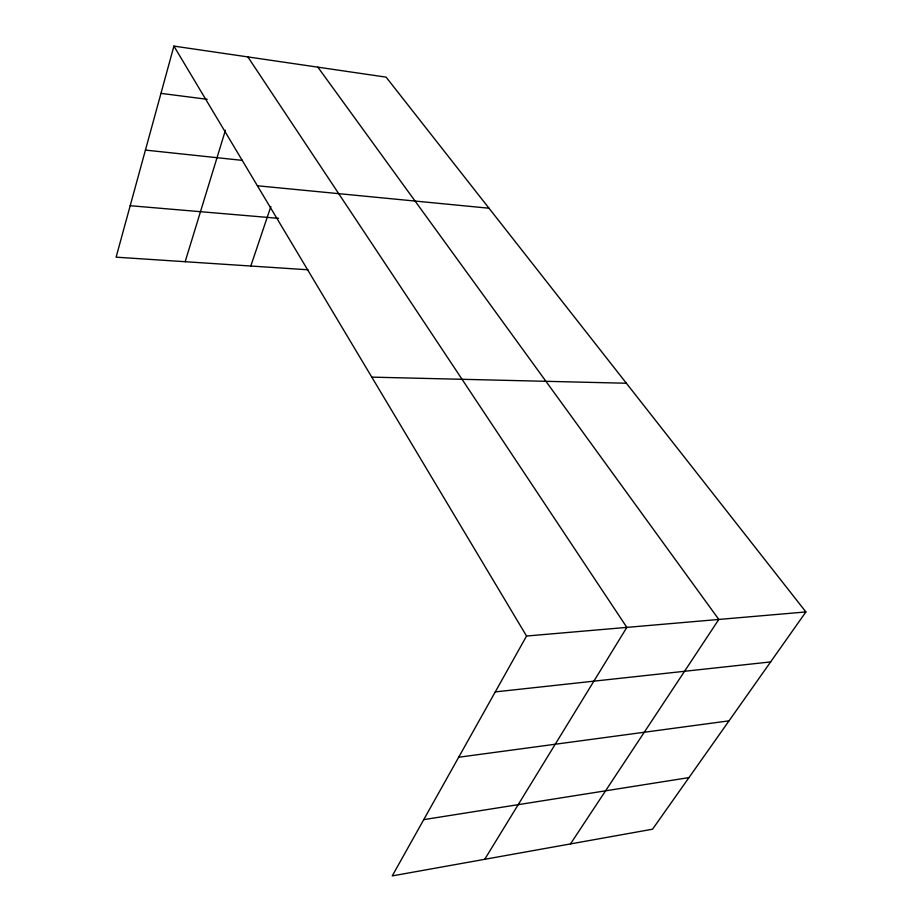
<?xml version="1.0" encoding="UTF-8"?>
<svg xmlns="http://www.w3.org/2000/svg" width="922" height="922" viewBox="0 0 922 922"><rect width="100%" height="100%" fill="white"/><g stroke="black" fill="none" stroke-linecap="round" stroke-linejoin="round"><path stroke-width="1.38" d="M805.897 611.943L526.554 636.03L392.242 875.9L652.546 829.201L805.897 611.943L386.111 77.148L173.912 46.1L116.103 257.169L307.983 269.789M185.161 261.71L225.441 130.198M250.807 266.032L270.838 206.609M484.718 859.304L626.845 627.375L247.88 56.922M570.476 843.918L718.803 619.446L317.86 67.156M423.74 819.635L688.965 777.603M458.683 757.239L729.025 720.843M495.264 691.903L770.619 661.915M371.797 377.133L626.384 383.241M130.198 205.71L278.571 218.341M257.399 185.771L489.006 208.222M145.434 150.09L242.474 160.393M160.958 93.376L207.22 99.299M173.912 46.1L526.554 636.03"/></g></svg>
